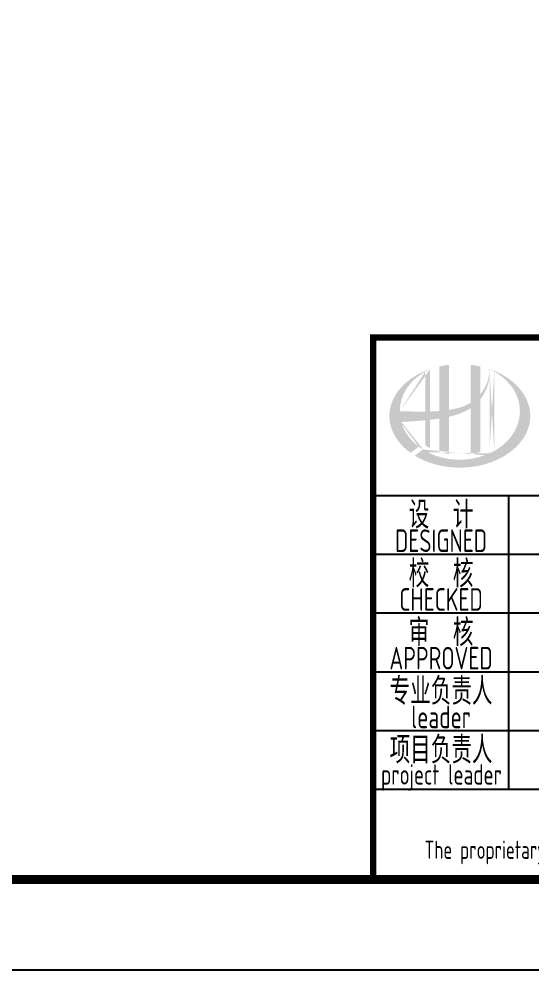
# Model space of a CAD drawing. Extents: x 4682119 to 9193858, y -786075 to -318274.
# Drawn here: x 9170934 to 9176615, y -786075 to -775552 of the extents above; entities that cross this region are included whole.
import ezdxf
from ezdxf.enums import TextEntityAlignment as Align

# ---------------------------------------------------------------- set-up
doc = ezdxf.new("R2010")
doc.units = 0
doc.header["$LTSCALE"] = 1000
doc.header["$MEASUREMENT"] = 0
doc.layers.get('0').update_dxf_attribs({"linetype": 'CONTINUOUS'})
doc.layers.add('PUB_TITLE', color=4, linetype='CONTINUOUS')
doc.styles.add('AHD', font='sceie.shx', dxfattribs={"width": 0.7, "bigfont": 'sceic.shx'})

msp = doc.modelspace()

# ---------------------------------------------------------------- hatches: boundary and pattern name
h = msp.add_hatch(color=256)
edge = h.paths.add_edge_path()
edge.add_spline(control_points=[(9175694.6, -779953), (9175700.7, -779951.6), (9175706.8, -779950.2), (9175755.9, -779938.3), (9175798.4, -779925.3), (9175873.4, -779894.2), (9175906.4, -779877.2), (9175937.2, -779856.6)], knot_values=[61.629012, 61.629012, 61.629012, 61.629012, 63.3304306, 63.3304306, 75.3536336, 75.3536336, 85.3986489, 85.3986489, 85.3986489, 85.3986489], degree=3, periodic=0)
edge.add_line((9175937.2, -779856.6), (9175937.2, -780366.9))
edge.add_spline(control_points=[(9175937.2, -780366.9), (9175954.4, -780364.1), (9175971.4, -780360.8), (9176006.2, -780352.7), (9176023.9, -780347.9), (9176041.2, -780342.4)], knot_values=[4.9084564, 4.9084564, 4.9084564, 4.9084564, 4.9928212, 4.9928212, 5.0830337, 5.0830337, 5.0830337, 5.0830337], degree=3, periodic=0)
edge.add_line((9176041.2, -780342.4), (9176041.2, -779761))
edge.add_spline(control_points=[(9176041.2, -779761), (9176049.9, -779750.1), (9176058.1, -779738.7), (9176084.2, -779699.1), (9176099.8, -779669.1), (9176129.1, -779596.3), (9176140.3, -779552.5), (9176145, -779507.2), (9176145.1, -779505.9), (9176145.2, -779504.7)], knot_values=[97.9917441, 97.9917441, 97.9917441, 97.9917441, 101.6421898, 101.6421898, 110.3379755, 110.3379755, 121.9343221, 121.9343221, 122.2706915, 122.2706915, 122.2706915, 122.2706915], degree=3, periodic=0)
edge.add_line((9176145.2, -779504.7), (9176145.2, -779434.2))
edge.add_spline(control_points=[(9176145.2, -779434.2), (9176145.1, -779441.9), (9176144.8, -779449.6), (9176144.2, -779457.3)], knot_values=[126.194075, 126.194075, 126.194075, 126.194075, 128.3967624, 128.3967624, 128.3967624, 128.3967624], degree=3, periodic=0)
edge.add_spline(control_points=[(9176144.2, -779457.3), (9176143.8, -779463.5), (9176143.1, -779469.7), (9176142.4, -779475.9)], knot_values=[124.4170495, 124.4170495, 124.4170495, 124.4170495, 126.194075, 126.194075, 126.194075, 126.194075], degree=3, periodic=0)
edge.add_spline(control_points=[(9176142.4, -779475.9), (9176141.2, -779485), (9176139.7, -779494.1), (9176138, -779503.2)], knot_values=[121.8052898, 121.8052898, 121.8052898, 121.8052898, 124.4170495, 124.4170495, 124.4170495, 124.4170495], degree=3, periodic=0)
edge.add_spline(control_points=[(9176138, -779503.2), (9176135.6, -779515.4), (9176132.6, -779527.5), (9176129.2, -779539.5)], knot_values=[118.3157402, 118.3157402, 118.3157402, 118.3157402, 121.8052898, 121.8052898, 121.8052898, 121.8052898], degree=3, periodic=0)
edge.add_spline(control_points=[(9176129.2, -779539.5), (9176125.6, -779551.6), (9176121.6, -779563.6), (9176117.1, -779575.5)], knot_values=[114.7959879, 114.7959879, 114.7959879, 114.7959879, 118.3157402, 118.3157402, 118.3157402, 118.3157402], degree=3, periodic=0)
edge.add_spline(control_points=[(9176117.1, -779575.5), (9176112.6, -779587.2), (9176107.6, -779598.7), (9176102.2, -779610.1)], knot_values=[111.3296409, 111.3296409, 111.3296409, 111.3296409, 114.7959879, 114.7959879, 114.7959879, 114.7959879], degree=3, periodic=0)
edge.add_spline(control_points=[(9176102.2, -779610.1), (9176096.6, -779621.6), (9176090.6, -779633), (9176084.2, -779644.1)], knot_values=[107.7952896, 107.7952896, 107.7952896, 107.7952896, 111.3296409, 111.3296409, 111.3296409, 111.3296409], degree=3, periodic=0)
edge.add_spline(control_points=[(9176084.2, -779644.1), (9176077.9, -779654.9), (9176071.1, -779665.4), (9176064, -779675.7)], knot_values=[104.3435789, 104.3435789, 104.3435789, 104.3435789, 107.7952896, 107.7952896, 107.7952896, 107.7952896], degree=3, periodic=0)
edge.add_spline(control_points=[(9176064, -779675.7), (9176056.8, -779686.1), (9176049.2, -779696.1), (9176041.2, -779705.8)], knot_values=[100.8506997, 100.8506997, 100.8506997, 100.8506997, 104.3435789, 104.3435789, 104.3435789, 104.3435789], degree=3, periodic=0)
edge.add_line((9176041.2, -779705.8), (9176041.2, -779396.6))
edge.add_spline(control_points=[(9176041.2, -779396.6), (9176007.2, -779389), (9175972.4, -779383.1), (9175937.2, -779379)], knot_values=[4.4239994, 4.4239994, 4.4239994, 4.4239994, 4.5587406, 4.5587406, 4.5587406, 4.5587406], degree=3, periodic=0)
edge.add_line((9175937.2, -779379), (9175937.2, -779797.2))
edge.add_spline(control_points=[(9175937.2, -779797.2), (9175865.3, -779841.7), (9175781.1, -779864.9), (9175694.6, -779878)], knot_values=[63.2462151, 63.2462151, 63.2462151, 63.2462151, 87.6891235, 87.6891235, 87.6891235, 87.6891235], degree=3, periodic=0)
edge.add_line((9175694.6, -779878), (9175694.6, -779379))
edge.add_spline(control_points=[(9175694.6, -779379), (9175659.4, -779383.1), (9175624.6, -779389), (9175590.6, -779396.5)], knot_values=[4.8660382, 4.8660382, 4.8660382, 4.8660382, 5.0007773, 5.0007773, 5.0007773, 5.0007773], degree=3, periodic=0)
edge.add_line((9175590.6, -779396.5), (9175590.6, -779889.4))
edge.add_spline(control_points=[(9175590.6, -779889.4), (9175588.9, -779889.5), (9175554, -779892.2), (9175519.3, -779893.9), (9175486.6, -779894.9)], knot_values=[43.6573559, 43.6573559, 43.6573559, 43.6573559, 44.1342527, 53.4970917, 53.4970917, 53.4970917, 53.4970917], degree=3, periodic=0)
edge.add_line((9175486.6, -779894.9), (9175486.6, -779425.8))
edge.add_spline(control_points=[(9175486.6, -779425.8), (9175469.5, -779431.7), (9175452.8, -779437.9), (9175436.4, -779444.7)], knot_values=[5.1415698, 5.1415698, 5.1415698, 5.1415698, 5.2129208, 5.2129208, 5.2129208, 5.2129208], degree=3, periodic=0)
edge.add_spline(control_points=[(9175436.4, -779444.7), (9175429.5, -779447.5), (9175422.6, -779450.4), (9175390.4, -779464.6), (9175365.9, -779476.8), (9175342.4, -779490.1)], knot_values=[5.2129208, 5.2129208, 5.2129208, 5.2129208, 5.2429596, 5.2429596, 5.3556227, 5.3556227, 5.3556227, 5.3556227], degree=3, periodic=0)
edge.add_spline(control_points=[(9175342.4, -779490.1), (9175327.5, -779498.4), (9175313, -779507.2), (9175299, -779516.3)], knot_values=[5.3556227, 5.3556227, 5.3556227, 5.3556227, 5.4269737, 5.4269737, 5.4269737, 5.4269737], degree=3, periodic=0)
edge.add_spline(control_points=[(9175299, -779516.3), (9175291.6, -779521.1), (9175284.4, -779526), (9175270.9, -779535.5), (9175264.6, -779540), (9175258.5, -779544.6)], knot_values=[5.4269737, 5.4269737, 5.4269737, 5.4269737, 5.4647645, 5.4647645, 5.4983247, 5.4983247, 5.4983247, 5.4983247], degree=3, periodic=0)
edge.add_spline(control_points=[(9175258.5, -779544.6), (9175232.4, -779564.2), (9175208.3, -779585.1), (9175186.5, -779607)], knot_values=[5.4983247, 5.4983247, 5.4983247, 5.4983247, 5.6410266, 5.6410266, 5.6410266, 5.6410266], degree=3, periodic=0)
edge.add_spline(control_points=[(9175186.5, -779607), (9175179.5, -779614), (9175172.7, -779621.1), (9175152.3, -779643.7), (9175139.4, -779659.5), (9175127.6, -779675.7)], knot_values=[5.6410266, 5.6410266, 5.6410266, 5.6410266, 5.6865694, 5.6865694, 5.7837285, 5.7837285, 5.7837285, 5.7837285], degree=3, periodic=0)
edge.add_spline(control_points=[(9175127.6, -779675.7), (9175112.5, -779696.5), (9175099.2, -779717.9), (9175086.1, -779742.9), (9175084.4, -779746.1), (9175082.9, -779749.2)], knot_values=[5.7837285, 5.7837285, 5.7837285, 5.7837285, 5.9083744, 5.9083744, 5.9264305, 5.9264305, 5.9264305, 5.9264305], degree=3, periodic=0)
edge.add_spline(control_points=[(9175082.9, -779749.2), (9175070.4, -779774.4), (9175060.4, -779800), (9175052.8, -779825.9)], knot_values=[5.9264305, 5.9264305, 5.9264305, 5.9264305, 6.0691324, 6.0691324, 6.0691324, 6.0691324], degree=3, periodic=0)
edge.add_spline(control_points=[(9175052.8, -779825.9), (9175049.6, -779837), (9175046.9, -779848.2), (9175041.5, -779874.4), (9175039.2, -779889.4), (9175037.8, -779904.5)], knot_values=[6.0691324, 6.0691324, 6.0691324, 6.0691324, 6.1301793, 6.1301793, 6.2118343, 6.2118343, 6.2118343, 6.2118343], degree=3, periodic=0)
edge.add_spline(control_points=[(9175037.8, -779904.5), (9175036.5, -779917.6), (9175035.9, -779930.8), (9175035.9, -779944)], knot_values=[6.2118343, 6.2118343, 6.2118343, 6.2118343, 6.2831853, 6.2831853, 6.2831853, 6.2831853], degree=3, periodic=0)
edge.add_spline(control_points=[(9175035.9, -779944), (9175035.9, -779953.4), (9175036.2, -779962.7), (9175036.8, -779972)], knot_values=[6.2831853, 6.2831853, 6.2831853, 6.2831853, 6.3336547, 6.3336547, 6.3336547, 6.3336547], degree=3, periodic=0)
edge.add_spline(control_points=[(9175036.8, -779972), (9175038.1, -779990.7), (9175040.6, -780009.3), (9175044.4, -780027.8)], knot_values=[6.3336547, 6.3336547, 6.3336547, 6.3336547, 6.4345936, 6.4345936, 6.4345936, 6.4345936], degree=3, periodic=0)
edge.add_spline(control_points=[(9175044.4, -780027.8), (9175044.6, -780029), (9175044.9, -780030.2), (9175048.8, -780048.7), (9175053.6, -780065.9), (9175059.4, -780082.9)], knot_values=[6.4345936, 6.4345936, 6.4345936, 6.4345936, 6.4412784, 6.4412784, 6.5355325, 6.5355325, 6.5355325, 6.5355325], degree=3, periodic=0)
edge.add_spline(control_points=[(9175059.4, -780082.9), (9175065.7, -780101.1), (9175073.2, -780119.2), (9175082, -780137)], knot_values=[6.5355325, 6.5355325, 6.5355325, 6.5355325, 6.6364714, 6.6364714, 6.6364714, 6.6364714], degree=3, periodic=0)
edge.add_spline(control_points=[(9175082, -780137), (9175084.2, -780141.4), (9175086.4, -780145.9), (9175095.8, -780163.6), (9175103.5, -780176.6), (9175111.8, -780189.4)], knot_values=[6.6364714, 6.6364714, 6.6364714, 6.6364714, 6.6618943, 6.6618943, 6.7374102, 6.7374102, 6.7374102, 6.7374102], degree=3, periodic=0)
edge.add_spline(control_points=[(9175111.8, -780189.4), (9175123, -780206.6), (9175135.4, -780223.4), (9175148.9, -780239.8)], knot_values=[6.7374102, 6.7374102, 6.7374102, 6.7374102, 6.8383491, 6.8383491, 6.8383491, 6.8383491], degree=3, periodic=0)
edge.add_spline(control_points=[(9175148.9, -780239.8), (9175154.9, -780246.9), (9175161, -780254), (9175175.5, -780270), (9175184.1, -780278.8), (9175192.9, -780287.4)], knot_values=[6.8383491, 6.8383491, 6.8383491, 6.8383491, 6.8825101, 6.8825101, 6.939288, 6.939288, 6.939288, 6.939288], degree=3, periodic=0)
edge.add_spline(control_points=[(9175192.9, -780287.4), (9175208.7, -780302.8), (9175225.6, -780317.6), (9175243.5, -780331.8)], knot_values=[6.939288, 6.939288, 6.939288, 6.939288, 7.0402268, 7.0402268, 7.0402268, 7.0402268], degree=3, periodic=0)
edge.add_spline(control_points=[(9175243.5, -780331.8), (9175252.4, -780338.9), (9175261.6, -780345.9), (9175271.1, -780352.7)], knot_values=[7.0402268, 7.0402268, 7.0402268, 7.0402268, 7.0906963, 7.0906963, 7.0906963, 7.0906963], degree=3, periodic=0)
edge.add_line((9175271.1, -780352.7), (9175362.2, -780284.3))
edge.add_ellipse((9175815.9, -779892), major_axis=(665, 0), ratio=0.8066765, start_angle=192.81901, end_angle=226.98533, ccw=False)
edge.add_spline(control_points=[(9175167.4, -780011.1), (9175191.5, -780009.6), (9175215.6, -780008.1), (9175304.2, -780002.6), (9175369.1, -779998.3), (9175434.6, -779991.9)], knot_values=[11.3982633, 11.3982633, 11.3982633, 11.3982633, 18.4072897, 18.4072897, 37.1809397, 37.1809397, 37.1809397, 37.1809397], degree=3, periodic=0)
edge.add_line((9175434.6, -779991.9), (9175434.6, -780271))
edge.add_spline(control_points=[(9175434.6, -780271), (9175438.1, -780273.3), (9175441.7, -780275.5), (9175458.7, -780285.6), (9175472.4, -780293.2), (9175486.6, -780300.4)], knot_values=[4.0499446, 4.0499446, 4.0499446, 4.0499446, 4.0720206, 4.0720206, 4.153257, 4.153257, 4.153257, 4.153257], degree=3, periodic=0)
edge.add_line((9175486.6, -780300.4), (9175486.6, -779986.5))
edge.add_spline(control_points=[(9175486.6, -779986.5), (9175518.8, -779982.8), (9175551.1, -779978.6), (9175586, -779973.2), (9175588.3, -779972.9), (9175590.6, -779972.5)], knot_values=[42.1350086, 42.1350086, 42.1350086, 42.1350086, 51.3072277, 51.3072277, 51.9485742, 51.9485742, 51.9485742, 51.9485742], degree=3, periodic=0)
edge.add_line((9175590.6, -779972.5), (9175590.6, -780342.4))
edge.add_spline(control_points=[(9175590.6, -780342.4), (9175624.2, -780353), (9175659.1, -780361.2), (9175694.6, -780366.9)], knot_values=[4.3417397, 4.3417397, 4.3417397, 4.3417397, 4.5163155, 4.5163155, 4.5163155, 4.5163155], degree=3, periodic=0)
edge.add_line((9175694.6, -780366.9), (9175694.6, -779953))
edge = h.paths.add_edge_path(flags=16)
edge.add_ellipse((9175815.9, -779892), major_axis=(665, 0), ratio=0.8066765, start_angle=124.98746, end_angle=179.99898, ccw=False)
edge.add_line((9175434.6, -779452.5), (9175434.6, -779896.1))
edge.add_spline(control_points=[(9175434.6, -779896.1), (9175339.2, -779897.4), (9175245.3, -779894.4), (9175150.9, -779892)], knot_values=[11.2737302, 11.2737302, 11.2737302, 11.2737302, 38.6875129, 38.6875129, 38.6875129, 38.6875129], degree=3, periodic=0)
edge = h.paths.add_edge_path()
edge.add_spline(control_points=[(9175317.1, -780383.1), (9175348.1, -780402.1), (9175381.2, -780419.4), (9175465.9, -780456.6), (9175519.2, -780474.5), (9175629.9, -780501.1), (9175687.3, -780509.8), (9175803.5, -780517.6), (9175862.2, -780516.6), (9175977.7, -780505.1), (9176034.6, -780494.6), (9176143.6, -780464.6), (9176195.8, -780445), (9176292.7, -780398.2), (9176337.4, -780370.8), (9176417.4, -780309.9), (9176452.6, -780276.3), (9176511.9, -780204.8), (9176536, -780166.9), (9176572.4, -780088.8), (9176584.7, -780048.6), (9176597.2, -779967.4), (9176597.5, -779926.4), (9176586.1, -779844.9), (9176574.3, -779804.4), (9176538.7, -779725.7), (9176514.9, -779687.5), (9176456, -779615.3), (9176421, -779581.4), (9176341.2, -779519.7), (9176296.4, -779492), (9176215.3, -779452.2), (9176180.9, -779438), (9176145.2, -779425.8)], knot_values=[0.8864206, 0.8864206, 0.8864206, 0.8864206, 1.0405566, 1.0405566, 1.2611724, 1.2611724, 1.4817883, 1.4817883, 1.7024042, 1.7024042, 1.9230201, 1.9230201, 2.1436359, 2.1436359, 2.3642518, 2.3642518, 2.5848677, 2.5848677, 2.8054836, 2.8054836, 3.0260994, 3.0260994, 3.2467153, 3.2467153, 3.4685202, 3.4685202, 3.6903251, 3.6903251, 3.9121301, 3.9121301, 4.133935, 4.133935, 4.2832086, 4.2832086, 4.2832086, 4.2832086], degree=3, periodic=0)
edge.add_line((9176145.2, -779425.8), (9176145.2, -779425.9))
edge.add_spline(control_points=[(9176145.2, -779425.9), (9176145.3, -779428.7), (9176145.3, -779431.5), (9176145.2, -779434.2)], knot_values=[128.3967624, 128.3967624, 128.3967624, 128.3967624, 129.1921934, 129.1921934, 129.1921934, 129.1921934], degree=3, periodic=0)
edge.add_line((9176145.2, -779434.2), (9176145.2, -780358.1))
edge.add_ellipse((9175815.9, -779892), major_axis=(665, 0), ratio=0.8066765, start_angle=232.10542, end_angle=299.68334, ccw=False)
edge.add_line((9175407.4, -780315.4), (9175317.1, -780383.1))
edge = h.paths.add_edge_path(flags=16)
edge.add_ellipse((9175815.9, -779892), major_axis=(665, 0), ratio=0.8066765, start_angle=304.98746, end_angle=415.01211, ccw=False)
edge.add_line((9176197.2, -780331.5), (9176197.2, -779452.5))
h = msp.add_hatch(color=256)
edge = h.paths.add_edge_path()
edge.add_spline(control_points=[(9175694.6, -779953), (9175700.7, -779951.6), (9175706.8, -779950.2), (9175755.9, -779938.3), (9175798.4, -779925.3), (9175873.4, -779894.2), (9175906.4, -779877.2), (9175937.2, -779856.6)], knot_values=[61.629012, 61.629012, 61.629012, 61.629012, 63.3304306, 63.3304306, 75.3536336, 75.3536336, 85.3986489, 85.3986489, 85.3986489, 85.3986489], degree=3, periodic=0)
edge.add_line((9175937.2, -779856.6), (9175937.2, -780366.9))
edge.add_spline(control_points=[(9175937.2, -780366.9), (9175954.4, -780364.1), (9175971.4, -780360.8), (9176006.2, -780352.7), (9176023.9, -780347.9), (9176041.2, -780342.4)], knot_values=[4.9084564, 4.9084564, 4.9084564, 4.9084564, 4.9928212, 4.9928212, 5.0830337, 5.0830337, 5.0830337, 5.0830337], degree=3, periodic=0)
edge.add_line((9176041.2, -780342.4), (9176041.2, -779761))
edge.add_spline(control_points=[(9176041.2, -779761), (9176049.9, -779750.1), (9176058.1, -779738.7), (9176084.2, -779699.1), (9176099.8, -779669.1), (9176129.1, -779596.3), (9176140.3, -779552.5), (9176145, -779507.2), (9176145.1, -779505.9), (9176145.2, -779504.7)], knot_values=[97.9917441, 97.9917441, 97.9917441, 97.9917441, 101.6421898, 101.6421898, 110.3379755, 110.3379755, 121.9343221, 121.9343221, 122.2706915, 122.2706915, 122.2706915, 122.2706915], degree=3, periodic=0)
edge.add_line((9176145.2, -779504.7), (9176145.2, -779434.2))
edge.add_spline(control_points=[(9176145.2, -779434.2), (9176145.1, -779441.9), (9176144.8, -779449.6), (9176144.2, -779457.3)], knot_values=[126.194075, 126.194075, 126.194075, 126.194075, 128.3967624, 128.3967624, 128.3967624, 128.3967624], degree=3, periodic=0)
edge.add_spline(control_points=[(9176144.2, -779457.3), (9176143.8, -779463.5), (9176143.1, -779469.7), (9176142.4, -779475.9)], knot_values=[124.4170495, 124.4170495, 124.4170495, 124.4170495, 126.194075, 126.194075, 126.194075, 126.194075], degree=3, periodic=0)
edge.add_spline(control_points=[(9176142.4, -779475.9), (9176141.2, -779485), (9176139.7, -779494.1), (9176138, -779503.2)], knot_values=[121.8052898, 121.8052898, 121.8052898, 121.8052898, 124.4170495, 124.4170495, 124.4170495, 124.4170495], degree=3, periodic=0)
edge.add_spline(control_points=[(9176138, -779503.2), (9176135.6, -779515.4), (9176132.6, -779527.5), (9176129.2, -779539.5)], knot_values=[118.3157402, 118.3157402, 118.3157402, 118.3157402, 121.8052898, 121.8052898, 121.8052898, 121.8052898], degree=3, periodic=0)
edge.add_spline(control_points=[(9176129.2, -779539.5), (9176125.6, -779551.6), (9176121.6, -779563.6), (9176117.1, -779575.5)], knot_values=[114.7959879, 114.7959879, 114.7959879, 114.7959879, 118.3157402, 118.3157402, 118.3157402, 118.3157402], degree=3, periodic=0)
edge.add_spline(control_points=[(9176117.1, -779575.5), (9176112.6, -779587.2), (9176107.6, -779598.7), (9176102.2, -779610.1)], knot_values=[111.3296409, 111.3296409, 111.3296409, 111.3296409, 114.7959879, 114.7959879, 114.7959879, 114.7959879], degree=3, periodic=0)
edge.add_spline(control_points=[(9176102.2, -779610.1), (9176096.6, -779621.6), (9176090.6, -779633), (9176084.2, -779644.1)], knot_values=[107.7952896, 107.7952896, 107.7952896, 107.7952896, 111.3296409, 111.3296409, 111.3296409, 111.3296409], degree=3, periodic=0)
edge.add_spline(control_points=[(9176084.2, -779644.1), (9176077.9, -779654.9), (9176071.1, -779665.4), (9176064, -779675.7)], knot_values=[104.3435789, 104.3435789, 104.3435789, 104.3435789, 107.7952896, 107.7952896, 107.7952896, 107.7952896], degree=3, periodic=0)
edge.add_spline(control_points=[(9176064, -779675.7), (9176056.8, -779686.1), (9176049.2, -779696.1), (9176041.2, -779705.8)], knot_values=[100.8506997, 100.8506997, 100.8506997, 100.8506997, 104.3435789, 104.3435789, 104.3435789, 104.3435789], degree=3, periodic=0)
edge.add_line((9176041.2, -779705.8), (9176041.2, -779396.6))
edge.add_spline(control_points=[(9176041.2, -779396.6), (9176007.2, -779389), (9175972.4, -779383.1), (9175937.2, -779379)], knot_values=[4.4239994, 4.4239994, 4.4239994, 4.4239994, 4.5587406, 4.5587406, 4.5587406, 4.5587406], degree=3, periodic=0)
edge.add_line((9175937.2, -779379), (9175937.2, -779797.2))
edge.add_spline(control_points=[(9175937.2, -779797.2), (9175865.3, -779841.7), (9175781.1, -779864.9), (9175694.6, -779878)], knot_values=[63.2462151, 63.2462151, 63.2462151, 63.2462151, 87.6891235, 87.6891235, 87.6891235, 87.6891235], degree=3, periodic=0)
edge.add_line((9175694.6, -779878), (9175694.6, -779379))
edge.add_spline(control_points=[(9175694.6, -779379), (9175659.4, -779383.1), (9175624.6, -779389), (9175590.6, -779396.5)], knot_values=[4.8660382, 4.8660382, 4.8660382, 4.8660382, 5.0007773, 5.0007773, 5.0007773, 5.0007773], degree=3, periodic=0)
edge.add_line((9175590.6, -779396.5), (9175590.6, -779889.4))
edge.add_spline(control_points=[(9175590.6, -779889.4), (9175588.9, -779889.5), (9175554, -779892.2), (9175519.3, -779893.9), (9175486.6, -779894.9)], knot_values=[43.6573559, 43.6573559, 43.6573559, 43.6573559, 44.1342527, 53.4970917, 53.4970917, 53.4970917, 53.4970917], degree=3, periodic=0)
edge.add_line((9175486.6, -779894.9), (9175486.6, -779425.8))
edge.add_spline(control_points=[(9175486.6, -779425.8), (9175469.5, -779431.7), (9175452.8, -779437.9), (9175436.4, -779444.7)], knot_values=[5.1415698, 5.1415698, 5.1415698, 5.1415698, 5.2129208, 5.2129208, 5.2129208, 5.2129208], degree=3, periodic=0)
edge.add_spline(control_points=[(9175436.4, -779444.7), (9175429.5, -779447.5), (9175422.6, -779450.4), (9175390.4, -779464.6), (9175365.9, -779476.8), (9175342.4, -779490.1)], knot_values=[5.2129208, 5.2129208, 5.2129208, 5.2129208, 5.2429596, 5.2429596, 5.3556227, 5.3556227, 5.3556227, 5.3556227], degree=3, periodic=0)
edge.add_spline(control_points=[(9175342.4, -779490.1), (9175327.5, -779498.4), (9175313, -779507.2), (9175299, -779516.3)], knot_values=[5.3556227, 5.3556227, 5.3556227, 5.3556227, 5.4269737, 5.4269737, 5.4269737, 5.4269737], degree=3, periodic=0)
edge.add_spline(control_points=[(9175299, -779516.3), (9175291.6, -779521.1), (9175284.4, -779526), (9175270.9, -779535.5), (9175264.6, -779540), (9175258.5, -779544.6)], knot_values=[5.4269737, 5.4269737, 5.4269737, 5.4269737, 5.4647645, 5.4647645, 5.4983247, 5.4983247, 5.4983247, 5.4983247], degree=3, periodic=0)
edge.add_spline(control_points=[(9175258.5, -779544.6), (9175232.4, -779564.2), (9175208.3, -779585.1), (9175186.5, -779607)], knot_values=[5.4983247, 5.4983247, 5.4983247, 5.4983247, 5.6410266, 5.6410266, 5.6410266, 5.6410266], degree=3, periodic=0)
edge.add_spline(control_points=[(9175186.5, -779607), (9175179.5, -779614), (9175172.7, -779621.1), (9175152.3, -779643.7), (9175139.4, -779659.5), (9175127.6, -779675.7)], knot_values=[5.6410266, 5.6410266, 5.6410266, 5.6410266, 5.6865694, 5.6865694, 5.7837285, 5.7837285, 5.7837285, 5.7837285], degree=3, periodic=0)
edge.add_spline(control_points=[(9175127.6, -779675.7), (9175112.5, -779696.5), (9175099.2, -779717.9), (9175086.1, -779742.9), (9175084.4, -779746.1), (9175082.9, -779749.2)], knot_values=[5.7837285, 5.7837285, 5.7837285, 5.7837285, 5.9083744, 5.9083744, 5.9264305, 5.9264305, 5.9264305, 5.9264305], degree=3, periodic=0)
edge.add_spline(control_points=[(9175082.9, -779749.2), (9175070.4, -779774.4), (9175060.4, -779800), (9175052.8, -779825.9)], knot_values=[5.9264305, 5.9264305, 5.9264305, 5.9264305, 6.0691324, 6.0691324, 6.0691324, 6.0691324], degree=3, periodic=0)
edge.add_spline(control_points=[(9175052.8, -779825.9), (9175049.6, -779837), (9175046.9, -779848.2), (9175041.5, -779874.4), (9175039.2, -779889.4), (9175037.8, -779904.5)], knot_values=[6.0691324, 6.0691324, 6.0691324, 6.0691324, 6.1301793, 6.1301793, 6.2118343, 6.2118343, 6.2118343, 6.2118343], degree=3, periodic=0)
edge.add_spline(control_points=[(9175037.8, -779904.5), (9175036.5, -779917.6), (9175035.9, -779930.8), (9175035.9, -779944)], knot_values=[6.2118343, 6.2118343, 6.2118343, 6.2118343, 6.2831853, 6.2831853, 6.2831853, 6.2831853], degree=3, periodic=0)
edge.add_spline(control_points=[(9175035.9, -779944), (9175035.9, -779953.4), (9175036.2, -779962.7), (9175036.8, -779972)], knot_values=[6.2831853, 6.2831853, 6.2831853, 6.2831853, 6.3336547, 6.3336547, 6.3336547, 6.3336547], degree=3, periodic=0)
edge.add_spline(control_points=[(9175036.8, -779972), (9175038.1, -779990.7), (9175040.6, -780009.3), (9175044.4, -780027.8)], knot_values=[6.3336547, 6.3336547, 6.3336547, 6.3336547, 6.4345936, 6.4345936, 6.4345936, 6.4345936], degree=3, periodic=0)
edge.add_spline(control_points=[(9175044.4, -780027.8), (9175044.6, -780029), (9175044.9, -780030.2), (9175048.8, -780048.7), (9175053.6, -780065.9), (9175059.4, -780082.9)], knot_values=[6.4345936, 6.4345936, 6.4345936, 6.4345936, 6.4412784, 6.4412784, 6.5355325, 6.5355325, 6.5355325, 6.5355325], degree=3, periodic=0)
edge.add_spline(control_points=[(9175059.4, -780082.9), (9175065.7, -780101.1), (9175073.2, -780119.2), (9175082, -780137)], knot_values=[6.5355325, 6.5355325, 6.5355325, 6.5355325, 6.6364714, 6.6364714, 6.6364714, 6.6364714], degree=3, periodic=0)
edge.add_spline(control_points=[(9175082, -780137), (9175084.2, -780141.4), (9175086.4, -780145.9), (9175095.8, -780163.6), (9175103.5, -780176.6), (9175111.8, -780189.4)], knot_values=[6.6364714, 6.6364714, 6.6364714, 6.6364714, 6.6618943, 6.6618943, 6.7374102, 6.7374102, 6.7374102, 6.7374102], degree=3, periodic=0)
edge.add_spline(control_points=[(9175111.8, -780189.4), (9175123, -780206.6), (9175135.4, -780223.4), (9175148.9, -780239.8)], knot_values=[6.7374102, 6.7374102, 6.7374102, 6.7374102, 6.8383491, 6.8383491, 6.8383491, 6.8383491], degree=3, periodic=0)
edge.add_spline(control_points=[(9175148.9, -780239.8), (9175154.9, -780246.9), (9175161, -780254), (9175175.5, -780270), (9175184.1, -780278.8), (9175192.9, -780287.4)], knot_values=[6.8383491, 6.8383491, 6.8383491, 6.8383491, 6.8825101, 6.8825101, 6.939288, 6.939288, 6.939288, 6.939288], degree=3, periodic=0)
edge.add_spline(control_points=[(9175192.9, -780287.4), (9175208.7, -780302.8), (9175225.6, -780317.6), (9175243.5, -780331.8)], knot_values=[6.939288, 6.939288, 6.939288, 6.939288, 7.0402268, 7.0402268, 7.0402268, 7.0402268], degree=3, periodic=0)
edge.add_spline(control_points=[(9175243.5, -780331.8), (9175252.4, -780338.9), (9175261.6, -780345.9), (9175271.1, -780352.7)], knot_values=[7.0402268, 7.0402268, 7.0402268, 7.0402268, 7.0906963, 7.0906963, 7.0906963, 7.0906963], degree=3, periodic=0)
edge.add_line((9175271.1, -780352.7), (9175362.2, -780284.3))
edge.add_ellipse((9175815.9, -779892), major_axis=(665, 0), ratio=0.8066765, start_angle=192.81901, end_angle=226.98533, ccw=False)
edge.add_spline(control_points=[(9175167.4, -780011.1), (9175191.5, -780009.6), (9175215.6, -780008.1), (9175304.2, -780002.6), (9175369.1, -779998.3), (9175434.6, -779991.9)], knot_values=[11.3982633, 11.3982633, 11.3982633, 11.3982633, 18.4072897, 18.4072897, 37.1809397, 37.1809397, 37.1809397, 37.1809397], degree=3, periodic=0)
edge.add_line((9175434.6, -779991.9), (9175434.6, -780271))
edge.add_spline(control_points=[(9175434.6, -780271), (9175438.1, -780273.3), (9175441.7, -780275.5), (9175458.7, -780285.6), (9175472.4, -780293.2), (9175486.6, -780300.4)], knot_values=[4.0499446, 4.0499446, 4.0499446, 4.0499446, 4.0720206, 4.0720206, 4.153257, 4.153257, 4.153257, 4.153257], degree=3, periodic=0)
edge.add_line((9175486.6, -780300.4), (9175486.6, -779986.5))
edge.add_spline(control_points=[(9175486.6, -779986.5), (9175518.8, -779982.8), (9175551.1, -779978.6), (9175586, -779973.2), (9175588.3, -779972.9), (9175590.6, -779972.5)], knot_values=[42.1350086, 42.1350086, 42.1350086, 42.1350086, 51.3072277, 51.3072277, 51.9485742, 51.9485742, 51.9485742, 51.9485742], degree=3, periodic=0)
edge.add_line((9175590.6, -779972.5), (9175590.6, -780342.4))
edge.add_spline(control_points=[(9175590.6, -780342.4), (9175624.2, -780353), (9175659.1, -780361.2), (9175694.6, -780366.9)], knot_values=[4.3417397, 4.3417397, 4.3417397, 4.3417397, 4.5163155, 4.5163155, 4.5163155, 4.5163155], degree=3, periodic=0)
edge.add_line((9175694.6, -780366.9), (9175694.6, -779953))
edge = h.paths.add_edge_path(flags=16)
edge.add_ellipse((9175815.9, -779892), major_axis=(665, 0), ratio=0.8066765, start_angle=124.98746, end_angle=179.99898, ccw=False)
edge.add_line((9175434.6, -779452.5), (9175434.6, -779896.1))
edge.add_spline(control_points=[(9175434.6, -779896.1), (9175339.2, -779897.4), (9175245.3, -779894.4), (9175150.9, -779892)], knot_values=[11.2737302, 11.2737302, 11.2737302, 11.2737302, 38.6875129, 38.6875129, 38.6875129, 38.6875129], degree=3, periodic=0)
edge = h.paths.add_edge_path()
edge.add_spline(control_points=[(9175317.1, -780383.1), (9175348.1, -780402.1), (9175381.2, -780419.4), (9175465.9, -780456.6), (9175519.2, -780474.5), (9175629.9, -780501.1), (9175687.3, -780509.8), (9175803.5, -780517.6), (9175862.2, -780516.6), (9175977.7, -780505.1), (9176034.6, -780494.6), (9176143.6, -780464.6), (9176195.8, -780445), (9176292.7, -780398.2), (9176337.4, -780370.8), (9176417.4, -780309.9), (9176452.6, -780276.3), (9176511.9, -780204.8), (9176536, -780166.9), (9176572.4, -780088.8), (9176584.7, -780048.6), (9176597.2, -779967.4), (9176597.5, -779926.4), (9176586.1, -779844.9), (9176574.3, -779804.4), (9176538.7, -779725.7), (9176514.9, -779687.5), (9176456, -779615.3), (9176421, -779581.4), (9176341.2, -779519.7), (9176296.4, -779492), (9176215.3, -779452.2), (9176180.9, -779438), (9176145.2, -779425.8)], knot_values=[0.8864206, 0.8864206, 0.8864206, 0.8864206, 1.0405566, 1.0405566, 1.2611724, 1.2611724, 1.4817883, 1.4817883, 1.7024042, 1.7024042, 1.9230201, 1.9230201, 2.1436359, 2.1436359, 2.3642518, 2.3642518, 2.5848677, 2.5848677, 2.8054836, 2.8054836, 3.0260994, 3.0260994, 3.2467153, 3.2467153, 3.4685202, 3.4685202, 3.6903251, 3.6903251, 3.9121301, 3.9121301, 4.133935, 4.133935, 4.2832086, 4.2832086, 4.2832086, 4.2832086], degree=3, periodic=0)
edge.add_line((9176145.2, -779425.8), (9176145.2, -779425.9))
edge.add_spline(control_points=[(9176145.2, -779425.9), (9176145.3, -779428.7), (9176145.3, -779431.5), (9176145.2, -779434.2)], knot_values=[128.3967624, 128.3967624, 128.3967624, 128.3967624, 129.1921934, 129.1921934, 129.1921934, 129.1921934], degree=3, periodic=0)
edge.add_line((9176145.2, -779434.2), (9176145.2, -780358.1))
edge.add_ellipse((9175815.9, -779892), major_axis=(665, 0), ratio=0.8066765, start_angle=232.10542, end_angle=299.68334, ccw=False)
edge.add_line((9175407.4, -780315.4), (9175317.1, -780383.1))
edge = h.paths.add_edge_path(flags=16)
edge.add_ellipse((9175815.9, -779892), major_axis=(665, 0), ratio=0.8066765, start_angle=304.98746, end_angle=415.01211, ccw=False)
edge.add_line((9176197.2, -780331.5), (9176197.2, -779452.5))

# ---------------------------------------------------------------- linework, layer by layer
for p, q in [((9174858, -780824.6), (9192858, -780824.6)), ((9176358, -784074.6), (9176358, -780824.6)), ((9174858, -781474.6), (9180358, -781474.6)), ((9174858, -782124.6), (9180358, -782124.6)), ((9174858, -782774.6), (9180358, -782774.6)), ((9174858, -783424.6), (9192858, -783424.6)), ((9174858, -784074.6), (9192858, -784074.6)), ((9174858, -785074.6), (9192858, -785074.6))]:
    msp.add_line(p, q)
at = {"const_width": 70}
msp.add_lwpolyline([(9174858, -779074.6), (9174858, -785074.6)], dxfattribs=at)
msp.add_lwpolyline([(9192858, -779074.6, 70, 70, 0), (9174858, -779074.6, 70, 70, 0), (9174858, -785074.6, 0, 0, 0)], format="xyseb")
at = {"layer": 'PUB_TITLE', "color": 4}
msp.add_lwpolyline([(9109758, -786074.6), (9193858, -786074.6), (9193858, -726674.6), (9109758, -726674.6)], close=True, dxfattribs=at)
at = {"layer": 'PUB_TITLE', "color": 4, "const_width": 100}
msp.add_lwpolyline([(9112258, -785074.6), (9192858, -785074.6), (9192858, -727674.6), (9112258, -727674.6)], close=True, dxfattribs=at)

# ---------------------------------------------------------------- texts
at = {"style": 'AHD', "width": 0.8}
for s, height, p in [('设  计', 300, (9175608, -781024.6)), ('设  计', 300, (9175608, -781024.6)), ('DESIGNED', 250, (9175608, -781324.6)), ('DESIGNED', 250, (9175608, -781324.6)), ('校  核', 300, (9175608, -781674.6)), ('校  核', 300, (9175608, -781674.6)), ('CHECKED', 250, (9175608, -781974.6)), ('CHECKED', 250, (9175608, -781974.6)), ('审  核', 300, (9175608, -782324.6)), ('审  核', 300, (9175608, -782324.6)), ('APPROVED', 250, (9175608, -782624.6)), ('APPROVED', 250, (9175608, -782624.6)), ('专业负责人', 300, (9175608, -782974.6)), ('leader', 250, (9175608, -783274.6)), ('项目负责人', 300, (9175608, -783624.6)), ('project leader', 225, (9175612.1, -783944.6)), ('The proprietary right of this document belongs to Anhui Huadong Chemical And Medical Engineering  Co.,Ltd.  and any replication or transfer to the 3rd. side is forbidden without its permission. ', 200, (9183858, -784774.6)), ('The proprietary right of this document belongs to Anhui Huadong Chemical And Medical Engineering  Co.,Ltd.  and any replication or transfer to the 3rd. side is forbidden without its permission. ', 200, (9183858, -784774.6))]:
    msp.add_text(s, height=height, dxfattribs=at).set_placement(p, align=Align.MIDDLE)

doc.saveas('drawing.dxf')
